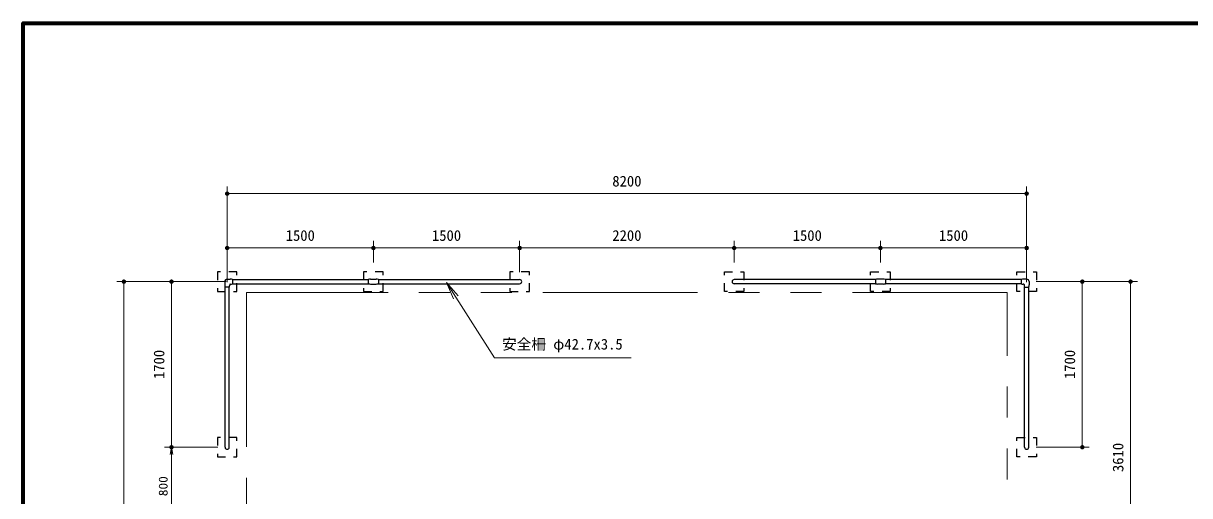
# Model space of a CAD drawing. Units: millimetres at full size. Extents: x 750 to 20250, y 750 to 14100.
# Drawn here: x 750 to 12712, y 9251 to 14100 of the extents above; entities that cross this region are included whole.
import ezdxf
from ezdxf.enums import TextEntityAlignment as Align

# ---------------------------------------------------------------- set-up
doc = ezdxf.new("R2010")
doc.units = ezdxf.units.MM
doc.header["$LTSCALE"] = 50
doc.linetypes.add('USER1', pattern=[63.5, 31.75, -6.35, 6.35, -6.35, 6.35, -6.35])
doc.linetypes.add('USER2', pattern=[3.333334, 1.666667, -1.666667])
for name, color, linetype, lineweight in [('D-SAFETY', 6, 'USER1', 13), ('D-STR-DIM\u3000寸法線、寸法値', 7, 'Continuous', 13), ('D-STR-HTXT\u3000旗上げ', 7, 'Continuous', 13), ('D-STR-TXT', 7, 'Continuous', 13), ('D-STR\u3000構造物外形線', 1, 'Continuous', 25), ('D-TTL', 7, 'Continuous', 70)]:
    doc.layers.add(name, color=color, linetype=linetype, lineweight=lineweight)
doc.styles.add('ＭＳ ゴシック', font='')
doc.styles.get('ＭＳ ゴシック').set_extended_font_data('MS Gothic')

# ---------------------------------------------------------------- blocks, each defined once
blk = doc.blocks.new('filled_dot')
at = {"color": 0, "linetype": 'Continuous', "lineweight": -2, "const_width": 1.25}
blk.add_lwpolyline([(-0.625, 0, 1), (0.625, 0, 1)], format="xyb", close=True, dxfattribs=at)
blk = doc.blocks.new('open_arrow')
at = {"color": 0, "linetype": 'Continuous', "lineweight": -2}
blk.add_lwpolyline([(7.5, 1.25), (0, 0), (7.5, -1.25)], dxfattribs=at)

msp = doc.modelspace()

# ---------------------------------------------------------------- linework, layer by layer
at = {"layer": 'D-SAFETY'}
for p, q in [((3040.47, 11337.94), (3040.47, 4337.94)), ((10840.47, 11337.94), (3040.47, 11337.94)), ((10840.47, 4337.94), (10840.47, 11337.94))]:
    msp.add_line(p, q, dxfattribs=at)
at = {"layer": 'D-STR-DIM\u3000寸法線、寸法値'}
for p, q in [((2840.47, 11639.49), (2840.47, 12423.31)), ((2840.47, 12351.31), (11040.47, 12351.31)), ((11040.47, 11632.2), (11040.47, 12423.31)), ((2840.47, 11443.94), (2840.47, 11865.38)), ((4340.47, 11643.94), (4340.47, 11865.38)), ((4340.47, 11643.94), (4340.47, 11865.38)), ((5840.47, 11543.94), (5840.47, 11865.38)), ((5840.47, 11543.94), (5840.47, 11865.38)), ((8040.47, 11643.94), (8040.47, 11865.38)), ((8040.47, 11643.94), (8040.47, 11865.38)), ((9540.47, 11643.94), (9540.47, 11865.38)), ((9540.47, 11643.94), (9540.47, 11865.38)), ((11040.47, 11443.94), (11040.47, 11865.38)), ((2840.47, 11793.38), (4340.47, 11793.38)), ((4340.47, 11793.38), (5840.47, 11793.38)), ((5840.47, 11793.38), (8040.47, 11793.38)), ((9540.47, 11793.38), (8040.47, 11793.38)), ((11040.47, 11793.38), (9540.47, 11793.38)), ((2544.4, 11447.94), (1709.82, 11447.94)), ((1781.82, 11447.94), (1781.82, 4227.94)), ((2830.34, 11447.94), (2197.71, 11447.94)), ((2269.71, 11447.94), (2269.71, 9747.94)), ((11136.47, 11447.94), (11683.23, 11447.94)), ((11344.13, 11447.94), (12178.04, 11447.94)), ((11611.23, 11447.94), (11611.23, 9747.94)), ((12106.04, 11447.94), (12106.04, 7838.44)), ((2744.47, 9747.94), (2197.71, 9747.94)), ((11136.47, 9747.94), (11683.23, 9747.94))]:
    msp.add_line(p, q, dxfattribs=at)
at = {"layer": 'D-STR-HTXT\u3000旗上げ'}
msp.add_lwpolyline([(5089.5, 11438.11), (5582.79, 10664.62), (5606.79, 10664.62), (6984.24, 10664.62), (6422.66, 10664.62)], dxfattribs=at)
at = {"layer": 'D-STR-TXT'}
for p, q in [((2519.03, 9747.94), (2232.21, 9747.94)), ((2269.71, 8947.94), (2269.71, 9747.94))]:
    msp.add_line(p, q, dxfattribs=at)
at = {"layer": 'D-STR\u3000構造物外形線'}
for p, q in [((2815.97, 11447.94), (2815.97, 11416.13)), ((2817.47, 11392.94), (2817.91, 11392.94)), ((2863.03, 11392.94), (2817.91, 11392.94)), ((2819.47, 9747.94), (2819.47, 11392.94)), ((2840.47, 11472.44), (2872.28, 11472.44)), ((2861.47, 9747.94), (2861.47, 11392.94)), ((2863.47, 11392.94), (2863.03, 11392.94)), ((2866.97, 11418.44), (2866.97, 11412.94)), ((2869.97, 11421.44), (2875.47, 11421.44)), ((2895.47, 11470.94), (2895.47, 11470.5)), ((2895.47, 11470.5), (2895.47, 11425.38)), ((2895.47, 11468.94), (4288.47, 11468.94)), ((2895.47, 11426.94), (4288.47, 11426.94)), ((2895.47, 11424.94), (2895.47, 11425.38)), ((4288.47, 11470.5), (4288.47, 11425.38)), ((4311.66, 11472.44), (4369.28, 11472.44)), ((4311.66, 11423.44), (4369.28, 11423.44)), ((4392.47, 11470.5), (4392.47, 11425.38)), ((4392.47, 11468.94), (5840.47, 11468.94)), ((4392.47, 11426.94), (5840.47, 11426.94)), ((9488.47, 11468.94), (8040.47, 11468.94)), ((9488.47, 11426.94), (8040.47, 11426.94)), ((9488.47, 11470.5), (9488.47, 11425.38)), ((9569.28, 11472.44), (9511.66, 11472.44)), ((9569.28, 11423.44), (9511.66, 11423.44)), ((9592.47, 11470.5), (9592.47, 11425.38)), ((10985.47, 11468.94), (9592.47, 11468.94)), ((10985.47, 11426.94), (9592.47, 11426.94)), ((10985.47, 11470.94), (10985.47, 11470.5)), ((10985.47, 11470.5), (10985.47, 11425.38)), ((10985.47, 11424.94), (10985.47, 11425.38)), ((11010.97, 11421.44), (11005.47, 11421.44)), ((11040.47, 11472.44), (11008.66, 11472.44)), ((11013.97, 11418.44), (11013.97, 11412.94)), ((11017.47, 11392.94), (11017.91, 11392.94)), ((11017.91, 11392.94), (11063.03, 11392.94)), ((11019.47, 9747.94), (11019.47, 11392.94)), ((11061.47, 9747.94), (11061.47, 11392.94)), ((11063.47, 11392.94), (11063.03, 11392.94)), ((11064.97, 11447.94), (11064.97, 11416.13))]:
    msp.add_line(p, q, dxfattribs=at)
at = {"layer": 'D-STR\u3000構造物外形線', "linetype": 'USER2'}
for points in [[(2740.47, 11347.94), (2940.47, 11347.94), (2940.47, 11547.94), (2740.47, 11547.94)], [(4240.47, 11347.94), (4440.47, 11347.94), (4440.47, 11547.94), (4240.47, 11547.94)], [(5740.47, 11347.94), (5940.47, 11347.94), (5940.47, 11547.94), (5740.47, 11547.94)], [(8140.47, 11347.94), (7940.47, 11347.94), (7940.47, 11547.94), (8140.47, 11547.94)], [(9640.47, 11347.94), (9440.47, 11347.94), (9440.47, 11547.94), (9640.47, 11547.94)], [(11140.47, 11347.94), (10940.47, 11347.94), (10940.47, 11547.94), (11140.47, 11547.94)], [(2740.47, 9647.94), (2940.47, 9647.94), (2940.47, 9847.94), (2740.47, 9847.94)], [(11140.47, 9647.94), (10940.47, 9647.94), (10940.47, 9847.94), (11140.47, 9847.94)]]:
    msp.add_lwpolyline(points, close=True, dxfattribs=at)
at = {"layer": 'D-STR\u3000構造物外形線'}
for centre, radius, start, end in [((2840.47, 11447.94), 24.5, 90, 180), ((2995.97, 11416.13), 180, 180, 187.26182), ((2995.97, 11416.13), 180, 187.26182, 187.402), ((2817.91, 11393.44), 0.5, 187.26182, 270), ((2863.03, 11393.44), 0.5, 270, 352.73818), ((2684.97, 11416.13), 180, 352.598, 352.73818), ((2809.48, 11412.94), 57.49, 339.99196, 0), ((2869.97, 11418.44), 3, 90, 180), ((2872.28, 11292.44), 180, 82.73818, 90), ((2875.47, 11478.93), 57.49, 270, 290.00804), ((2872.28, 11292.44), 180, 82.598, 82.73818), ((2894.97, 11470.5), 0.5, 0, 82.73818), ((2894.97, 11425.38), 0.5, 277.26182, 0), ((2872.28, 11603.44), 180, 277.26182, 277.402), ((4288.97, 11470.5), 0.5, 97.26182, 180), ((4288.97, 11425.38), 0.5, 180, 262.73818), ((4311.66, 11292.44), 180, 90, 97.26182), ((4311.66, 11603.44), 180, 262.73818, 270), ((4369.28, 11292.44), 180, 82.73818, 90), ((4369.28, 11603.44), 180, 270, 277.26182), ((4391.97, 11470.5), 0.5, 0, 82.73818), ((4391.97, 11425.38), 0.5, 277.26182, 0), ((5840.47, 11447.94), 21, 270, 90), ((8040.47, 11447.94), 21, 90, 270), ((9488.97, 11470.5), 0.5, 97.26182, 180), ((9488.97, 11425.38), 0.5, 180, 262.73818), ((9511.66, 11292.44), 180, 90, 97.26182), ((9511.66, 11603.44), 180, 262.73818, 270), ((9569.28, 11292.44), 180, 82.73818, 90), ((9569.28, 11603.44), 180, 270, 277.26182), ((9591.97, 11470.5), 0.5, 0, 82.73818), ((9591.97, 11425.38), 0.5, 277.26182, 0), ((11008.66, 11292.44), 180, 97.26182, 97.402), ((10985.97, 11470.5), 0.5, 97.26182, 180), ((10985.97, 11425.38), 0.5, 180, 262.73818), ((11008.66, 11603.44), 180, 262.598, 262.73818), ((11005.47, 11478.93), 57.49, 249.99196, 270), ((11008.66, 11292.44), 180, 90, 97.26182), ((11010.97, 11418.44), 3, 0, 90), ((11071.46, 11412.94), 57.49, 180, 200.00804), ((11195.97, 11416.13), 180, 187.26182, 187.402), ((11017.91, 11393.44), 0.5, 187.26182, 270), ((11040.47, 11447.94), 24.5, 0, 90), ((11063.03, 11393.44), 0.5, 270, 352.73818), ((10884.97, 11416.13), 180, 352.598, 352.73818), ((10884.97, 11416.13), 180, 352.73818, 0), ((2840.47, 9747.94), 21, 180, 0), ((11040.47, 9747.94), 21, 180, 0)]:
    msp.add_arc(centre, radius, start, end, dxfattribs=at)
at = {"layer": 'D-TTL'}
msp.add_lwpolyline([(750, 750), (750, 14100), (20250, 14100), (20250, 750)], close=True, dxfattribs=at)

# ---------------------------------------------------------------- block references
at = {"layer": 'D-STR-DIM\u3000寸法線、寸法値', "xscale": 18, "yscale": 18}
for p in [(2840.47, 12351.31), (2840.47, 11793.38), (4340.47, 11793.38), (5840.47, 11793.38), (8040.47, 11793.38), (9540.47, 11793.38)]:
    msp.add_blockref('filled_dot', p, dxfattribs=at)
for p, rotation in [((11040.47, 12351.31), 180), ((4340.47, 11793.38), 180), ((5840.47, 11793.38), 180), ((8040.47, 11793.38), 180), ((9540.47, 11793.38), 180), ((11040.47, 11793.38), 180), ((1781.82, 11447.94), 270), ((2269.71, 11447.94), 270), ((11611.23, 11447.94), 270), ((12106.04, 11447.94), 270), ((2269.71, 9747.94), 90), ((11611.23, 9747.94), 90)]:
    msp.add_blockref('filled_dot', p, dxfattribs=dict(at, rotation=rotation))
at = {"layer": 'D-STR-HTXT\u3000旗上げ', "xscale": 24, "yscale": 24, "rotation": 302.5}
msp.add_blockref('open_arrow', (5089.5, 11438.11), dxfattribs=at)
at = {"layer": 'D-STR-TXT', "xscale": 10, "yscale": 10, "rotation": 270}
msp.add_blockref('open_arrow', (2269.71, 9747.94), dxfattribs=at)

# ---------------------------------------------------------------- texts
at = {"layer": 'D-STR-DIM\u3000寸法線、寸法値', "style": 'ＭＳ ゴシック'}
for s, p in [('8200', (6940.47, 12479.57)), ('1500', (3590.47, 11921.64)), ('1500', (5090.47, 11921.64)), ('2200', (6940.47, 11921.64)), ('1500', (8790.47, 11921.64)), ('1500', (10290.47, 11921.64))]:
    msp.add_text(s, height=110, dxfattribs=at).set_placement(p, align=Align.MIDDLE_CENTER)
for s, p in [('1700', (2141.44, 10597.94)), ('1700', (11482.96, 10597.94)), ('3610', (11977.77, 9643.19))]:
    msp.add_text(s, height=110, rotation=90, dxfattribs=at).set_placement(p, align=Align.MIDDLE_CENTER)
at = {"layer": 'D-STR-HTXT\u3000旗上げ', "style": 'ＭＳ ゴシック'}
msp.add_text('安全柵 φ42.7x3.5', height=110, dxfattribs=at).set_placement((5660.06, 10717.88), align=Align.BOTTOM_LEFT)
at = {"layer": 'D-STR-TXT', "style": 'ＭＳ ゴシック', "width": 1.1}
msp.add_text('800', height=91.64, rotation=90, dxfattribs=at).set_placement((2257.21, 9347.94), align=Align.BOTTOM_CENTER)

doc.saveas('drawing.dxf')
